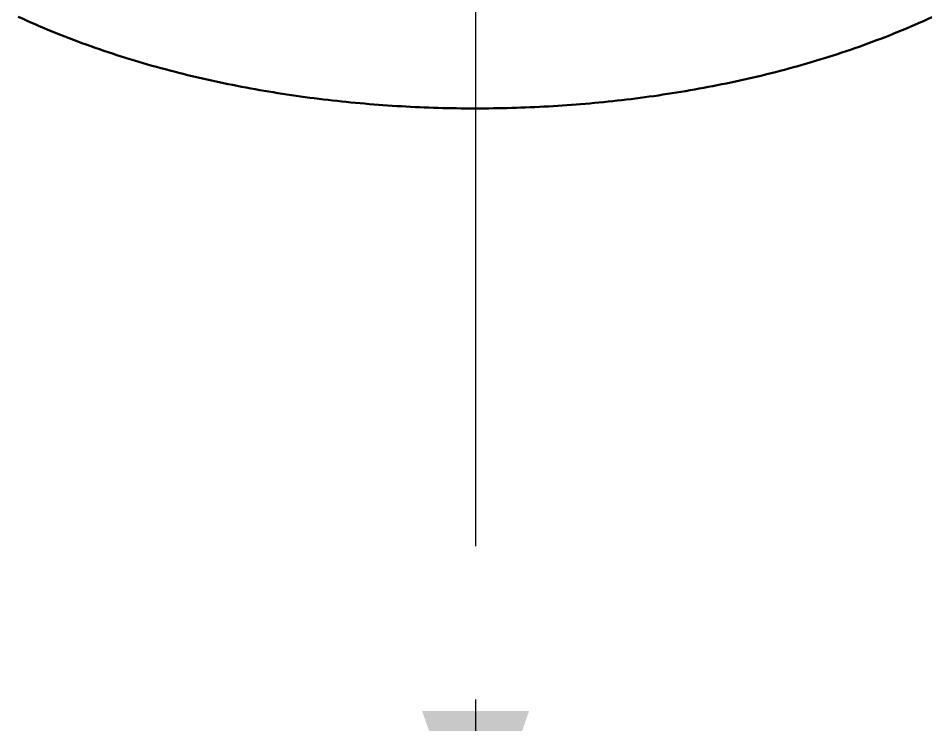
# Model space of a CAD drawing. Header units: millimetres. Extents: x 0 to 841, y 0 to 594.
# Drawn here: x 323.55 to 347.42, y 306.88 to 325.34 of the extents above; entities that cross this region are included whole.
import ezdxf

# ---------------------------------------------------------------- set-up
doc = ezdxf.new("R2010")
doc.units = ezdxf.units.MM
doc.linetypes.add('EJE', pattern=[31, 20, -4, 3, -4])
for name, color, linetype, lineweight in [('COTA', 7, 'CONTINUOUS', 25), ('EJE', 7, 'EJE', 25), ('FINA', 7, 'CONTINUOUS', 25), ('VIS', 7, 'CONTINUOUS', 50)]:
    doc.layers.add(name, color=color, linetype=linetype, lineweight=lineweight)

msp = doc.modelspace()

# ---------------------------------------------------------------- linework, layer by layer
at = {"layer": 'COTA'}
msp.add_solid([(335.5, 303.241), (336.9, 307.241), (334.1, 307.241)], dxfattribs=at)
at = {"layer": 'EJE'}
msp.add_line((335.5, 331.54), (335.5, 303.241), dxfattribs=at)
at = {"layer": 'FINA'}
msp.add_lwpolyline([(323.546, 325.38), (323.656, 325.33), (323.765, 325.28), (323.875, 325.231), (323.985, 325.182), (324.095, 325.134), (324.206, 325.087), (324.317, 325.04), (324.428, 324.994), (324.539, 324.949), (324.651, 324.904), (324.763, 324.86), (324.875, 324.817), (324.987, 324.774), (325.1, 324.731), (325.212, 324.69), (325.325, 324.649), (325.439, 324.608), (325.552, 324.568), (325.666, 324.529), (325.78, 324.49), (325.894, 324.451), (326.008, 324.414), (326.122, 324.377), (326.237, 324.34), (326.351, 324.304), (326.466, 324.268), (326.581, 324.234), (326.697, 324.199), (326.812, 324.165), (326.928, 324.132), (327.043, 324.099), (327.159, 324.067), (327.275, 324.035), (327.391, 324.004), (327.508, 323.973), (327.624, 323.943), (327.741, 323.913), (327.857, 323.884), (327.974, 323.855), (328.091, 323.827), (328.208, 323.799), (328.325, 323.772), (328.442, 323.746), (328.56, 323.719), (328.677, 323.694), (328.795, 323.668), (328.913, 323.644), (329.03, 323.619), (329.148, 323.596), (329.266, 323.572), (329.384, 323.549), (329.503, 323.527), (329.621, 323.505), (329.739, 323.484), (329.858, 323.463), (329.976, 323.442), (330.095, 323.422), (330.213, 323.403), (330.332, 323.384), (330.451, 323.365), (330.57, 323.347), (330.689, 323.329), (330.808, 323.312), (330.927, 323.295), (331.046, 323.279), (331.165, 323.263), (331.284, 323.248), (331.404, 323.233), (331.523, 323.218), (331.643, 323.204), (331.762, 323.19), (331.882, 323.177), (332.001, 323.164), (332.121, 323.152), (332.241, 323.14), (332.36, 323.129), (332.48, 323.118), (332.6, 323.107), (332.72, 323.097), (332.84, 323.087), (332.959, 323.078), (333.079, 323.069), (333.199, 323.061), (333.319, 323.053), (333.439, 323.045), (333.56, 323.038), (333.68, 323.031), (333.8, 323.025), (333.92, 323.019), (334.04, 323.014), (334.16, 323.009), (334.28, 323.004), (334.401, 323), (334.521, 322.996), (334.641, 322.993), (334.761, 322.99), (334.881, 322.988), (335.002, 322.986), (335.122, 322.984), (335.242, 322.983), (335.362, 322.983), (335.483, 322.982), (335.603, 322.982), (335.723, 322.983), (335.844, 322.984), (335.964, 322.985), (336.084, 322.987), (336.204, 322.99), (336.325, 322.992), (336.445, 322.995), (336.565, 322.999), (336.685, 323.003), (336.805, 323.007), (336.926, 323.012), (337.046, 323.018), (337.166, 323.023), (337.286, 323.029), (337.406, 323.036), (337.526, 323.043), (337.646, 323.05), (337.766, 323.058), (337.886, 323.066), (338.006, 323.075), (338.126, 323.084), (338.246, 323.094), (338.366, 323.104), (338.486, 323.114), (338.605, 323.125), (338.725, 323.137), (338.845, 323.148), (338.964, 323.161), (339.084, 323.173), (339.204, 323.186), (339.323, 323.2), (339.442, 323.214), (339.562, 323.228), (339.681, 323.243), (339.801, 323.259), (339.92, 323.274), (340.039, 323.291), (340.158, 323.307), (340.277, 323.324), (340.396, 323.342), (340.515, 323.36), (340.634, 323.378), (340.753, 323.397), (340.871, 323.417), (340.99, 323.437), (341.108, 323.457), (341.227, 323.478), (341.345, 323.499), (341.464, 323.521), (341.582, 323.543), (341.7, 323.566), (341.818, 323.589), (341.936, 323.612), (342.054, 323.637), (342.171, 323.661), (342.289, 323.686), (342.406, 323.712), (342.524, 323.738), (342.641, 323.764), (342.758, 323.792), (342.875, 323.819), (342.992, 323.847), (343.109, 323.876), (343.226, 323.905), (343.343, 323.934), (343.459, 323.964), (343.575, 323.995), (343.691, 324.026), (343.808, 324.058), (343.923, 324.09), (344.039, 324.122), (344.155, 324.156), (344.27, 324.189), (344.385, 324.224), (344.501, 324.258), (344.616, 324.294), (344.73, 324.33), (344.845, 324.366), (344.959, 324.403), (345.074, 324.441), (345.188, 324.479), (345.302, 324.517), (345.415, 324.557), (345.529, 324.596), (345.642, 324.637), (345.755, 324.678), (345.868, 324.719), (345.981, 324.762), (346.093, 324.804), (346.205, 324.848), (346.317, 324.892), (346.429, 324.936), (346.54, 324.981), (346.652, 325.027), (346.763, 325.074), (346.873, 325.121), (346.984, 325.168), (347.094, 325.217), (347.204, 325.266), (347.313, 325.315), (347.422, 325.366)], dxfattribs=at)
at = {"layer": 'VIS'}
msp.add_lwpolyline([(323.546, 325.38), (323.656, 325.33), (323.765, 325.28), (323.875, 325.231), (323.985, 325.182), (324.095, 325.134), (324.206, 325.087), (324.317, 325.04), (324.428, 324.994), (324.539, 324.949), (324.651, 324.904), (324.763, 324.86), (324.875, 324.817), (324.987, 324.774), (325.1, 324.731), (325.212, 324.69), (325.325, 324.649), (325.439, 324.608), (325.552, 324.568), (325.666, 324.529), (325.78, 324.49), (325.894, 324.451), (326.008, 324.414), (326.122, 324.377), (326.237, 324.34), (326.351, 324.304), (326.466, 324.268), (326.581, 324.234), (326.697, 324.199), (326.812, 324.165), (326.928, 324.132), (327.043, 324.099), (327.159, 324.067), (327.275, 324.035), (327.391, 324.004), (327.508, 323.973), (327.624, 323.943), (327.741, 323.913), (327.857, 323.884), (327.974, 323.855), (328.091, 323.827), (328.208, 323.799), (328.325, 323.772), (328.442, 323.746), (328.56, 323.719), (328.677, 323.694), (328.795, 323.668), (328.913, 323.644), (329.03, 323.619), (329.148, 323.596), (329.266, 323.572), (329.384, 323.549), (329.503, 323.527), (329.621, 323.505), (329.739, 323.484), (329.858, 323.463), (329.976, 323.442), (330.095, 323.422), (330.213, 323.403), (330.332, 323.384), (330.451, 323.365), (330.57, 323.347), (330.689, 323.329), (330.808, 323.312), (330.927, 323.295), (331.046, 323.279), (331.165, 323.263), (331.284, 323.248), (331.404, 323.233), (331.523, 323.218), (331.643, 323.204), (331.762, 323.19), (331.882, 323.177), (332.001, 323.164), (332.121, 323.152), (332.241, 323.14), (332.36, 323.129), (332.48, 323.118), (332.6, 323.107), (332.72, 323.097), (332.84, 323.087), (332.959, 323.078), (333.079, 323.069), (333.199, 323.061), (333.319, 323.053), (333.439, 323.045), (333.56, 323.038), (333.68, 323.031), (333.8, 323.025), (333.92, 323.019), (334.04, 323.014), (334.16, 323.009), (334.28, 323.004), (334.401, 323), (334.521, 322.996), (334.641, 322.993), (334.761, 322.99), (334.881, 322.988), (335.002, 322.986), (335.122, 322.984), (335.242, 322.983), (335.362, 322.983), (335.483, 322.982), (335.603, 322.982), (335.723, 322.983), (335.844, 322.984), (335.964, 322.985), (336.084, 322.987), (336.204, 322.99), (336.325, 322.992), (336.445, 322.995), (336.565, 322.999), (336.685, 323.003), (336.805, 323.007), (336.926, 323.012), (337.046, 323.018), (337.166, 323.023), (337.286, 323.029), (337.406, 323.036), (337.526, 323.043), (337.646, 323.05), (337.766, 323.058), (337.886, 323.066), (338.006, 323.075), (338.126, 323.084), (338.246, 323.094), (338.366, 323.104), (338.486, 323.114), (338.605, 323.125), (338.725, 323.137), (338.845, 323.148), (338.964, 323.161), (339.084, 323.173), (339.204, 323.186), (339.323, 323.2), (339.442, 323.214), (339.562, 323.228), (339.681, 323.243), (339.801, 323.259), (339.92, 323.274), (340.039, 323.291), (340.158, 323.307), (340.277, 323.324), (340.396, 323.342), (340.515, 323.36), (340.634, 323.378), (340.753, 323.397), (340.871, 323.417), (340.99, 323.437), (341.108, 323.457), (341.227, 323.478), (341.345, 323.499), (341.464, 323.521), (341.582, 323.543), (341.7, 323.566), (341.818, 323.589), (341.936, 323.612), (342.054, 323.637), (342.171, 323.661), (342.289, 323.686), (342.406, 323.712), (342.524, 323.738), (342.641, 323.764), (342.758, 323.792), (342.875, 323.819), (342.992, 323.847), (343.109, 323.876), (343.226, 323.905), (343.343, 323.934), (343.459, 323.964), (343.575, 323.995), (343.691, 324.026), (343.808, 324.058), (343.923, 324.09), (344.039, 324.122), (344.155, 324.156), (344.27, 324.189), (344.385, 324.224), (344.501, 324.258), (344.616, 324.294), (344.73, 324.33), (344.845, 324.366), (344.959, 324.403), (345.074, 324.441), (345.188, 324.479), (345.302, 324.517), (345.415, 324.557), (345.529, 324.596), (345.642, 324.637), (345.755, 324.678), (345.868, 324.719), (345.981, 324.762), (346.093, 324.804), (346.205, 324.848), (346.317, 324.892), (346.429, 324.936), (346.54, 324.981), (346.652, 325.027), (346.763, 325.074), (346.873, 325.121), (346.984, 325.168), (347.094, 325.217), (347.204, 325.266), (347.313, 325.315), (347.422, 325.366)], dxfattribs=at)

doc.saveas('drawing.dxf')
